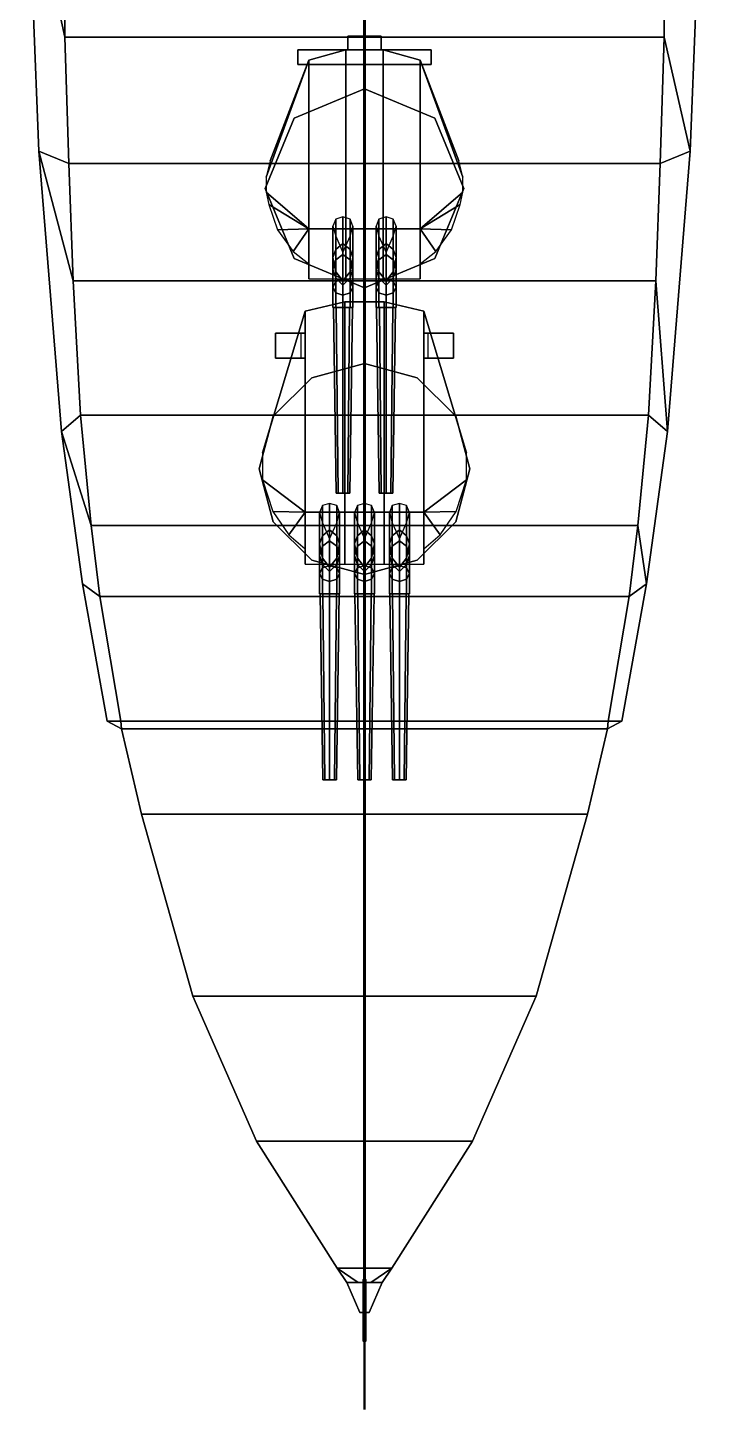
# Model space of a CAD drawing. Extents: x -13 to 13, y -77 to 74.
# Drawn here: x -13.4 to 13.4, y -76.8 to -21.8 of the extents above; entities that cross this region are included whole.
import ezdxf

# ---------------------------------------------------------------- set-up
doc = ezdxf.new("R2010")
doc.units = 0
doc.layers.get('0').update_dxf_attribs({"linetype": 'CONTINUOUS'})
for name, color, linetype in [('GUN', 1, 'CONTINUOUS'), ('SLEEVE', 5, 'CONTINUOUS'), ('SUPERSTRUCTURE', 3, 'CONTINUOUS'), ('TURRET', 2, 'CONTINUOUS')]:
    doc.layers.add(name, color=color, linetype=linetype)

msp = doc.modelspace()

# ---------------------------------------------------------------- linework, layer by layer
for points in [[(-13.42, -15.24, 1.33), (-13.42, -15.24, 1.33), (-11.94, -22.13, 1.33), (-12.02, -11.37, 1.33)], [(11.94, -22.13, 3.19), (12.02, -11.37, 3.1), (-12.02, -11.37, 3.1), (-11.94, -22.13, 3.19)], [(-12.02, -11.37, 3.1), (-12.02, -11.37, 1.33), (-11.94, -22.13, 1.33), (-11.94, -22.13, 3.19)], [(11.94, -22.13, 1.33), (12.02, -11.37, 1.33), (12.02, -11.37, 3.1), (11.94, -22.13, 3.19)], [(11.94, -22.13, 1.33), (12.97, -26.68, 1.33), (13.42, -15.24, 1.33), (12.02, -11.37, 1.33)], [(-13.42, -15.24), (-12.97, -26.68), (-12.97, -26.68, 1.33), (-13.42, -15.24, 1.33)], [(-13.42, -15.24, 1.33), (-12.97, -26.68, 1.33), (-11.78, -27.17, 1.33), (-11.94, -22.13, 1.33)], [(12.97, -26.68, 1.33), (12.97, -26.68), (13.42, -15.24), (13.42, -15.24, 1.33)], [(-0.02, -74.05, 8.98), (0, -74.05, 9), (0, -18.33, 28.43), (-0.02, -18.33, 28.41)], [(0, -74.05, 8.96), (-0.02, -74.05, 8.98), (-0.02, -18.33, 28.41), (0, -18.33, 28.39)], [(0, -74.05, 9), (0.02, -74.05, 8.98), (0.02, -18.33, 28.41), (0, -18.33, 28.43)], [(0.02, -74.05, 8.98), (0, -74.05, 8.96), (0, -18.33, 28.39), (0.02, -18.33, 28.41)], [(-11.94, -22.13, 3.19), (-11.78, -27.17, 3.28), (11.78, -27.17, 3.28), (11.94, -22.13, 3.19)], [(-11.94, -22.13, 1.33), (-11.78, -27.17, 1.33), (-11.78, -27.17, 3.28), (-11.94, -22.13, 3.19)], [(11.78, -27.17, 3.28), (11.78, -27.17, 1.33), (11.94, -22.13, 1.33), (11.94, -22.13, 3.19)], [(12.97, -26.68, 1.33), (12.97, -26.68, 1.33), (11.94, -22.13, 1.33), (11.78, -27.17, 1.33)], [(-12.97, -26.68, 1.33), (-12.97, -26.68), (-12.07, -37.85), (-12.07, -37.85, 1.33)], [(-11.6, -31.84, 1.33), (-12.97, -26.68, 1.33), (-12.07, -37.85, 1.33), (-11.32, -37.2, 1.33)], [(-12.97, -26.68, 1.33), (-12.97, -26.68, 1.33), (-11.6, -31.84, 1.33), (-11.78, -27.17, 1.33)], [(12.07, -37.85, 1.33), (12.97, -26.68, 1.33), (11.78, -27.17, 1.33), (11.6, -31.84, 1.33)], [(12.07, -37.85), (12.97, -26.68), (12.97, -26.68, 1.33), (12.07, -37.85, 1.33)], [(11.6, -31.84, 3.33), (11.78, -27.17, 3.28), (-11.78, -27.17, 3.28), (-11.6, -31.84, 3.33)], [(-11.78, -27.17, 3.28), (-11.78, -27.17, 1.33), (-11.6, -31.84, 1.33), (-11.6, -31.84, 3.33)], [(11.6, -31.84, 1.33), (11.78, -27.17, 1.33), (11.78, -27.17, 3.28), (11.6, -31.84, 3.33)], [(-11.6, -31.84, 3.33), (-11.32, -37.2, 3.38), (11.32, -37.2, 3.38), (11.6, -31.84, 3.33)], [(-11.6, -31.84, 1.33), (-11.32, -37.2, 1.33), (-11.32, -37.2, 3.38), (-11.6, -31.84, 3.33)], [(11.32, -37.2, 3.38), (11.32, -37.2, 1.33), (11.6, -31.84, 1.33), (11.6, -31.84, 3.33)], [(11.32, -37.2, 1.33), (12.07, -37.85, 1.33), (12.07, -37.85, 1.33), (11.6, -31.84, 1.33)], [(-11.32, -37.2, 1.33), (-12.07, -37.85, 1.33), (-12.07, -37.85, 1.33), (-10.89, -41.59, 1.33)], [(10.89, -41.59, 3.43), (11.32, -37.2, 3.38), (-11.32, -37.2, 3.38), (-10.89, -41.59, 3.43)], [(-11.32, -37.2, 3.38), (-11.32, -37.2, 1.33), (-10.89, -41.59, 1.33), (-10.89, -41.59, 3.43)], [(10.89, -41.59, 1.33), (11.32, -37.2, 1.33), (11.32, -37.2, 3.38), (10.89, -41.59, 3.43)], [(10.89, -41.59, 1.33), (11.23, -43.92, 1.33), (12.07, -37.85, 1.33), (11.32, -37.2, 1.33)], [(-12.07, -37.85, 1.33), (-11.23, -43.92, 1.33), (-10.54, -44.42, 1.33), (-10.89, -41.59, 1.33)], [(-12.07, -37.85), (-11.23, -43.92), (-11.23, -43.92, 1.33), (-12.07, -37.85, 1.33)], [(11.23, -43.92, 1.33), (11.23, -43.92), (12.07, -37.85), (12.07, -37.85, 1.33)], [(-10.89, -41.59, 3.43), (-10.54, -44.42, 3.42), (10.54, -44.42, 3.42), (10.89, -41.59, 3.43)], [(-10.89, -41.59, 1.33), (-10.54, -44.42, 1.33), (-10.54, -44.42, 3.42), (-10.89, -41.59, 3.43)], [(10.54, -44.42, 3.42), (10.54, -44.42, 1.33), (10.89, -41.59, 1.33), (10.89, -41.59, 3.43)], [(10.54, -44.42, 1.33), (11.23, -43.92, 1.33), (11.23, -43.92, 1.33), (10.89, -41.59, 1.33)], [(-9.71, -49.39, 1.33), (-10.54, -44.42, 1.33), (-11.23, -43.92, 1.33), (-10.25, -49.39, 1.33)], [(-11.23, -43.92, 1.33), (-11.23, -43.92), (-10.25, -49.39), (-10.25, -49.39, 1.33)], [(10.25, -49.39, 1.33), (11.23, -43.92, 1.33), (10.54, -44.42, 1.33), (9.71, -49.39, 1.33)], [(10.25, -49.39), (11.23, -43.92), (11.23, -43.92, 1.33), (10.25, -49.39, 1.33)], [(-10.54, -44.42, 3.42), (-10.54, -44.42, 1.33), (-9.71, -49.39, 1.33), (-9.71, -49.39, 3.48)], [(9.71, -49.39, 3.48), (10.54, -44.42, 3.42), (-10.54, -44.42, 3.42), (-9.71, -49.39, 3.48)], [(9.71, -49.39, 1.33), (10.54, -44.42, 1.33), (10.54, -44.42, 3.42), (9.71, -49.39, 3.48)], [(-10.25, -49.39, 1.33), (-9.68, -49.7, 1.33), (-9.68, -49.7, 1.33), (-9.71, -49.39, 1.33)], [(-10.25, -49.39), (-9.68, -49.7), (-9.68, -49.7, 1.33), (-10.25, -49.39, 1.33)], [(-9.71, -49.39, 1.33), (-9.68, -49.7, 1.33), (-9.68, -49.7, 3.48), (-9.71, -49.39, 3.48)], [(-9.71, -49.39, 3.48), (-9.68, -49.7, 3.48), (9.68, -49.7, 3.48), (9.71, -49.39, 3.48)], [(9.68, -49.7, 1.33), (9.68, -49.7), (10.25, -49.39), (10.25, -49.39, 1.33)], [(9.68, -49.7, 3.48), (9.68, -49.7, 1.33), (9.71, -49.39, 1.33), (9.71, -49.39, 3.48)], [(9.71, -49.39, 1.33), (9.68, -49.7, 1.33), (10.25, -49.39, 1.33)], [(8.89, -53.09, 3.51), (9.68, -49.7, 3.48), (-9.68, -49.7, 3.48), (-8.89, -53.09, 3.51)], [(-9.68, -49.7, 3.48), (-9.68, -49.7), (-8.89, -53.09), (-8.89, -53.09, 3.51)], [(8.89, -53.09), (9.68, -49.7), (9.68, -49.7, 3.48), (8.89, -53.09, 3.51)], [(-8.89, -53.09, 3.51), (-6.84, -60.35, 3.57), (6.84, -60.35, 3.57), (8.89, -53.09, 3.51)], [(-8.89, -53.09), (-6.84, -60.35), (-6.84, -60.35, 3.57), (-8.89, -53.09, 3.51)], [(6.84, -60.35, 3.57), (6.84, -60.35), (8.89, -53.09), (8.89, -53.09, 3.51)], [(4.3, -66.12, 3.62), (6.84, -60.35, 3.57), (-6.84, -60.35, 3.57), (-4.3, -66.12, 3.62)], [(-6.84, -60.35, 3.57), (-6.84, -60.35), (-4.3, -66.12), (-4.3, -66.12, 3.62)], [(4.3, -66.12), (6.84, -60.35), (6.84, -60.35, 3.57), (4.3, -66.12, 3.62)], [(-4.3, -66.12, 3.62), (-1.09, -71.19, 3.68), (1.09, -71.19, 3.68), (4.3, -66.12, 3.62)], [(-4.3, -66.12), (-1.09, -71.19), (-1.09, -71.19, 3.68), (-4.3, -66.12, 3.62)], [(1.09, -71.19, 3.68), (1.09, -71.19), (4.3, -66.12), (4.3, -66.12, 3.62)], [(-0.25, -71.76, 1.33), (-1.09, -71.19, 1.33), (-1.09, -71.19, 1.33), (-0.7, -71.76, 1.33)], [(-1.09, -71.19, 1.33), (-1.09, -71.19), (-0.7, -71.76), (-0.7, -71.76, 1.33)], [(-1.09, -71.19, 3.68), (-1.09, -71.19, 1.33), (-0.25, -71.76, 1.33), (-0.25, -71.76, 3.68)], [(0.25, -71.76, 3.68), (1.09, -71.19, 3.68), (-1.09, -71.19, 3.68), (-0.25, -71.76, 3.68)], [(0.25, -71.76, 1.33), (1.09, -71.19, 1.33), (1.09, -71.19, 3.68), (0.25, -71.76, 3.68)], [(1.09, -71.19, 1.33), (0.25, -71.76, 1.33), (0.25, -71.76, 1.33), (0.7, -71.76, 1.33)], [(0.7, -71.76), (1.09, -71.19), (1.09, -71.19, 1.33), (0.7, -71.76, 1.33)], [(-0.7, -71.76), (-0.18, -72.95), (-0.18, -72.95, 1.33), (-0.7, -71.76, 1.33)], [(-0.7, -71.76, 1.33), (-0.18, -72.95, 1.33), (0.18, -72.95, 1.33), (0.7, -71.76, 1.33)], [(-0.25, -71.76, 3.68), (-0.25, -71.76, 1.33), (0.25, -71.76, 1.33), (0.25, -71.76, 3.68)], [(0, -71.58, 3.68), (-0.05, -71.63, 3.68), (-0.05, -74.09, 9.01), (0, -74.04, 9.01)], [(-0.05, -71.63, 3.68), (0, -71.68, 3.68), (0, -74.14, 9.01), (-0.05, -74.09, 9.01)], [(0.05, -71.63, 3.68), (0, -71.58, 3.68), (0, -74.04, 9.01), (0.05, -74.09, 9.01)], [(0, -71.68, 3.68), (0.05, -71.63, 3.68), (0.05, -74.09, 9.01), (0, -74.14, 9.01)], [(0.18, -72.95, 1.33), (0.18, -72.95), (0.7, -71.76), (0.7, -71.76, 1.33)], [(-0.18, -72.95, 1.33), (-0.18, -72.95), (0.18, -72.95), (0.18, -72.95, 1.33)], [(0, -74.04, 9.01), (-0.05, -74.09, 9.01), (0, -74.14, 9.01), (0.05, -74.09, 9.01)]]:
    msp.add_3dface(points)
at = {"layer": 'GUN'}
for points in [[(-1.129, -32.91, 8.169), (-1.24, -32.91, 7.9), (-1.13, -40.31, 7.9), (-1.051, -40.31, 8.091)], [(-1.24, -32.91, 7.9), (-1.129, -32.91, 7.631), (-1.051, -40.31, 7.709), (-1.13, -40.31, 7.9)], [(-0.86, -32.91, 8.28), (-1.129, -32.91, 8.169), (-1.051, -40.31, 8.091), (-0.86, -40.31, 8.17)], [(-1.129, -32.91, 7.631), (-0.86, -32.91, 7.52), (-0.86, -40.31, 7.63), (-1.051, -40.31, 7.709)], [(-0.591, -32.91, 8.169), (-0.86, -32.91, 8.28), (-0.86, -40.31, 8.17), (-0.669, -40.31, 8.091)], [(-0.86, -32.91, 7.52), (-0.591, -32.91, 7.631), (-0.669, -40.31, 7.709), (-0.86, -40.31, 7.63)], [(-0.48, -32.91, 7.9), (-0.591, -32.91, 8.169), (-0.669, -40.31, 8.091), (-0.59, -40.31, 7.9)], [(-0.591, -32.91, 7.631), (-0.48, -32.91, 7.9), (-0.59, -40.31, 7.9), (-0.669, -40.31, 7.709)], [(0.48, -32.91, 7.9), (0.591, -32.91, 7.631), (0.669, -40.31, 7.709), (0.59, -40.31, 7.9)], [(0.591, -32.91, 8.169), (0.48, -32.91, 7.9), (0.59, -40.31, 7.9), (0.669, -40.31, 8.091)], [(0.591, -32.91, 7.631), (0.86, -32.91, 7.52), (0.86, -40.31, 7.63), (0.669, -40.31, 7.709)], [(0.86, -32.91, 8.28), (0.591, -32.91, 8.169), (0.669, -40.31, 8.091), (0.86, -40.31, 8.17)], [(0.86, -32.91, 7.52), (1.129, -32.91, 7.631), (1.051, -40.31, 7.709), (0.86, -40.31, 7.63)], [(1.129, -32.91, 8.169), (0.86, -32.91, 8.28), (0.86, -40.31, 8.17), (1.051, -40.31, 8.091)], [(1.129, -32.91, 7.631), (1.24, -32.91, 7.9), (1.13, -40.31, 7.9), (1.051, -40.31, 7.709)], [(1.24, -32.91, 7.9), (1.129, -32.91, 8.169), (1.051, -40.31, 8.091), (1.13, -40.31, 7.9)], [(-0.669, -40.31, 7.709), (-1.13, -40.31, 7.9), (-1.051, -40.31, 7.709), (-0.86, -40.31, 7.63)], [(-0.59, -40.31, 7.9), (-1.051, -40.31, 8.091), (-1.13, -40.31, 7.9), (-0.669, -40.31, 7.709)], [(-0.669, -40.31, 8.091), (-0.86, -40.31, 8.17), (-1.051, -40.31, 8.091), (-0.59, -40.31, 7.9)], [(1.13, -40.31, 7.9), (0.669, -40.31, 8.091), (0.59, -40.31, 7.9), (1.051, -40.31, 7.709)], [(1.051, -40.31, 7.709), (0.59, -40.31, 7.9), (0.669, -40.31, 7.709), (0.86, -40.31, 7.63)], [(1.051, -40.31, 8.091), (0.86, -40.31, 8.17), (0.669, -40.31, 8.091), (1.13, -40.31, 7.9)], [(-1.659, -44.32, 5.459), (-1.77, -44.32, 5.19), (-1.66, -51.72, 5.19), (-1.581, -51.72, 5.381)], [(-1.77, -44.32, 5.19), (-1.659, -44.32, 4.921), (-1.581, -51.72, 4.999), (-1.66, -51.72, 5.19)], [(-1.39, -44.32, 5.57), (-1.659, -44.32, 5.459), (-1.581, -51.72, 5.381), (-1.39, -51.72, 5.46)], [(-1.659, -44.32, 4.921), (-1.39, -44.32, 4.81), (-1.39, -51.72, 4.92), (-1.581, -51.72, 4.999)], [(-1.121, -44.32, 5.459), (-1.39, -44.32, 5.57), (-1.39, -51.72, 5.46), (-1.199, -51.72, 5.381)], [(-1.39, -44.32, 4.81), (-1.121, -44.32, 4.921), (-1.199, -51.72, 4.999), (-1.39, -51.72, 4.92)], [(-1.01, -44.32, 5.19), (-1.121, -44.32, 5.459), (-1.199, -51.72, 5.381), (-1.12, -51.72, 5.19)], [(-1.121, -44.32, 4.921), (-1.01, -44.32, 5.19), (-1.12, -51.72, 5.19), (-1.199, -51.72, 4.999)], [(-0.269, -44.32, 5.459), (-0.38, -44.32, 5.19), (-0.27, -51.72, 5.19), (-0.191, -51.72, 5.381)], [(-0.38, -44.32, 5.19), (-0.269, -44.32, 4.921), (-0.191, -51.72, 4.999), (-0.27, -51.72, 5.19)], [(0, -44.32, 5.57), (-0.269, -44.32, 5.459), (-0.191, -51.72, 5.381), (0, -51.72, 5.46)], [(-0.269, -44.32, 4.921), (0, -44.32, 4.81), (0, -51.72, 4.92), (-0.191, -51.72, 4.999)], [(0.269, -44.32, 5.459), (0, -44.32, 5.57), (0, -51.72, 5.46), (0.191, -51.72, 5.381)], [(0, -44.32, 4.81), (0.269, -44.32, 4.921), (0.191, -51.72, 4.999), (0, -51.72, 4.92)], [(0.38, -44.32, 5.19), (0.269, -44.32, 5.459), (0.191, -51.72, 5.381), (0.27, -51.72, 5.19)], [(0.269, -44.32, 4.921), (0.38, -44.32, 5.19), (0.27, -51.72, 5.19), (0.191, -51.72, 4.999)], [(1.01, -44.32, 5.19), (1.121, -44.32, 4.921), (1.199, -51.72, 4.999), (1.12, -51.72, 5.19)], [(1.121, -44.32, 5.459), (1.01, -44.32, 5.19), (1.12, -51.72, 5.19), (1.199, -51.72, 5.381)], [(1.121, -44.32, 4.921), (1.39, -44.32, 4.81), (1.39, -51.72, 4.92), (1.199, -51.72, 4.999)], [(1.39, -44.32, 5.57), (1.121, -44.32, 5.459), (1.199, -51.72, 5.381), (1.39, -51.72, 5.46)], [(1.39, -44.32, 4.81), (1.659, -44.32, 4.921), (1.581, -51.72, 4.999), (1.39, -51.72, 4.92)], [(1.659, -44.32, 5.459), (1.39, -44.32, 5.57), (1.39, -51.72, 5.46), (1.581, -51.72, 5.381)], [(1.659, -44.32, 4.921), (1.77, -44.32, 5.19), (1.66, -51.72, 5.19), (1.581, -51.72, 4.999)], [(1.77, -44.32, 5.19), (1.659, -44.32, 5.459), (1.581, -51.72, 5.381), (1.66, -51.72, 5.19)], [(-1.199, -51.72, 4.999), (-1.66, -51.72, 5.19), (-1.581, -51.72, 4.999), (-1.39, -51.72, 4.92)], [(-1.12, -51.72, 5.19), (-1.581, -51.72, 5.381), (-1.66, -51.72, 5.19), (-1.199, -51.72, 4.999)], [(-1.199, -51.72, 5.381), (-1.39, -51.72, 5.46), (-1.581, -51.72, 5.381), (-1.12, -51.72, 5.19)], [(0.191, -51.72, 4.999), (-0.27, -51.72, 5.19), (-0.191, -51.72, 4.999), (0, -51.72, 4.92)], [(0.27, -51.72, 5.19), (-0.191, -51.72, 5.381), (-0.27, -51.72, 5.19), (0.191, -51.72, 4.999)], [(0.191, -51.72, 5.381), (0, -51.72, 5.46), (-0.191, -51.72, 5.381), (0.27, -51.72, 5.19)], [(1.66, -51.72, 5.19), (1.199, -51.72, 5.381), (1.12, -51.72, 5.19), (1.581, -51.72, 4.999)], [(1.581, -51.72, 4.999), (1.12, -51.72, 5.19), (1.199, -51.72, 4.999), (1.39, -51.72, 4.92)], [(1.581, -51.72, 5.381), (1.39, -51.72, 5.46), (1.199, -51.72, 5.381), (1.66, -51.72, 5.19)]]:
    msp.add_3dface(points, dxfattribs=at)
at = {"layer": 'SLEEVE'}
for points in [[(-1.26, -30.91, 7.9), (-1.143, -30.6, 8.42), (-1.143, -29.39, 7.91), (-1.26, -29.67, 7.53)], [(-1.143, -31.49, 7.36), (-1.26, -30.91, 7.9), (-1.26, -29.67, 7.53), (-1.143, -30.07, 7.16)], [(-1.143, -30.6, 8.42), (-0.86, -30.35, 8.85), (-0.86, -29.3, 8.33), (-1.143, -29.39, 7.91)], [(-0.86, -30.35, 8.85), (-0.577, -30.6, 8.42), (-0.577, -29.39, 7.91), (-0.86, -29.3, 8.33)], [(-0.577, -30.6, 8.42), (-0.46, -30.91, 7.9), (-0.46, -29.67, 7.53), (-0.577, -29.39, 7.91)], [(-0.46, -30.91, 7.9), (-0.577, -31.49, 7.36), (-0.577, -30.07, 7.16), (-0.46, -29.67, 7.53)], [(0.46, -30.91, 7.9), (0.577, -30.6, 8.42), (0.577, -29.39, 7.91), (0.46, -29.67, 7.53)], [(0.577, -31.49, 7.36), (0.46, -30.91, 7.9), (0.46, -29.67, 7.53), (0.577, -30.07, 7.16)], [(0.577, -30.6, 8.42), (0.86, -30.35, 8.85), (0.86, -29.3, 8.33), (0.577, -29.39, 7.91)], [(0.86, -30.35, 8.85), (1.143, -30.6, 8.42), (1.143, -29.39, 7.91), (0.86, -29.3, 8.33)], [(1.143, -30.6, 8.42), (1.26, -30.91, 7.9), (1.26, -29.67, 7.53), (1.143, -29.39, 7.91)], [(1.26, -30.91, 7.9), (1.143, -31.49, 7.36), (1.143, -30.07, 7.16), (1.26, -29.67, 7.53)], [(-0.86, -31.84, 6.97), (-1.143, -31.49, 7.36), (-1.143, -30.07, 7.16), (-0.86, -30.72, 6.97)], [(-0.577, -31.49, 7.36), (-0.86, -31.84, 6.97), (-0.86, -30.72, 6.97), (-0.577, -30.07, 7.16)], [(0.86, -31.84, 6.97), (0.577, -31.49, 7.36), (0.577, -30.07, 7.16), (0.86, -30.72, 6.97)], [(1.143, -31.49, 7.36), (0.86, -31.84, 6.97), (0.86, -30.72, 6.97), (1.143, -30.07, 7.16)], [(-1.26, -31.38, 7.9), (-1.143, -31.01, 8.42), (-1.143, -30.6, 8.42), (-1.26, -30.91, 7.9)], [(-1.143, -31.01, 8.42), (-0.86, -30.79, 8.85), (-0.86, -30.35, 8.85), (-1.143, -30.6, 8.42)], [(-1.143, -31.87, 8.183), (-0.86, -31.77, 8.3), (-0.86, -30.79, 8.85), (-1.143, -31.01, 8.42)], [(-0.86, -30.79, 8.85), (-0.577, -31.01, 8.42), (-0.577, -30.6, 8.42), (-0.86, -30.35, 8.85)], [(-0.86, -31.77, 8.3), (-0.577, -31.87, 8.183), (-0.577, -31.01, 8.42), (-0.86, -30.79, 8.85)], [(-0.577, -31.01, 8.42), (-0.46, -31.38, 7.9), (-0.46, -30.91, 7.9), (-0.577, -30.6, 8.42)], [(0.46, -31.38, 7.9), (0.577, -31.01, 8.42), (0.577, -30.6, 8.42), (0.46, -30.91, 7.9)], [(0.577, -31.01, 8.42), (0.86, -30.79, 8.85), (0.86, -30.35, 8.85), (0.577, -30.6, 8.42)], [(0.577, -31.87, 8.183), (0.86, -31.77, 8.3), (0.86, -30.79, 8.85), (0.577, -31.01, 8.42)], [(0.86, -30.79, 8.85), (1.143, -31.01, 8.42), (1.143, -30.6, 8.42), (0.86, -30.35, 8.85)], [(0.86, -31.77, 8.3), (1.143, -31.87, 8.183), (1.143, -31.01, 8.42), (0.86, -30.79, 8.85)], [(1.143, -31.01, 8.42), (1.26, -31.38, 7.9), (1.26, -30.91, 7.9), (1.143, -30.6, 8.42)], [(-1.143, -31.73, 7.51), (-1.26, -31.38, 7.9), (-1.26, -30.91, 7.9), (-1.143, -31.49, 7.36)], [(-1.26, -32.09, 7.9), (-1.143, -31.87, 8.183), (-1.143, -31.01, 8.42), (-1.26, -31.38, 7.9)], [(-1.143, -32.32, 7.617), (-1.26, -32.09, 7.9), (-1.26, -31.38, 7.9), (-1.143, -31.73, 7.51)], [(-0.46, -31.38, 7.9), (-0.577, -31.73, 7.51), (-0.577, -31.49, 7.36), (-0.46, -30.91, 7.9)], [(-0.577, -31.87, 8.183), (-0.46, -32.09, 7.9), (-0.46, -31.38, 7.9), (-0.577, -31.01, 8.42)], [(-0.46, -32.09, 7.9), (-0.577, -32.32, 7.617), (-0.577, -31.73, 7.51), (-0.46, -31.38, 7.9)], [(0.577, -31.73, 7.51), (0.46, -31.38, 7.9), (0.46, -30.91, 7.9), (0.577, -31.49, 7.36)], [(0.46, -32.09, 7.9), (0.577, -31.87, 8.183), (0.577, -31.01, 8.42), (0.46, -31.38, 7.9)], [(0.577, -32.32, 7.617), (0.46, -32.09, 7.9), (0.46, -31.38, 7.9), (0.577, -31.73, 7.51)], [(1.26, -31.38, 7.9), (1.143, -31.73, 7.51), (1.143, -31.49, 7.36), (1.26, -30.91, 7.9)], [(1.143, -31.87, 8.183), (1.26, -32.09, 7.9), (1.26, -31.38, 7.9), (1.143, -31.01, 8.42)], [(1.26, -32.09, 7.9), (1.143, -32.32, 7.617), (1.143, -31.73, 7.51), (1.26, -31.38, 7.9)], [(-1.26, -32.91, 7.9), (-1.143, -32.91, 8.183), (-1.143, -31.87, 8.183), (-1.26, -32.09, 7.9)], [(-0.86, -32.01, 7.23), (-1.143, -31.73, 7.51), (-1.143, -31.49, 7.36), (-0.86, -31.84, 6.97)], [(-0.86, -32.41, 7.5), (-1.143, -32.32, 7.617), (-1.143, -31.73, 7.51), (-0.86, -32.01, 7.23)], [(-1.143, -32.91, 8.183), (-0.86, -32.91, 8.3), (-0.86, -31.77, 8.3), (-1.143, -31.87, 8.183)], [(-0.577, -31.73, 7.51), (-0.86, -32.01, 7.23), (-0.86, -31.84, 6.97), (-0.577, -31.49, 7.36)], [(-0.577, -32.32, 7.617), (-0.86, -32.41, 7.5), (-0.86, -32.01, 7.23), (-0.577, -31.73, 7.51)], [(-0.86, -32.91, 8.3), (-0.577, -32.91, 8.183), (-0.577, -31.87, 8.183), (-0.86, -31.77, 8.3)], [(-0.577, -32.91, 8.183), (-0.46, -32.91, 7.9), (-0.46, -32.09, 7.9), (-0.577, -31.87, 8.183)], [(0.46, -32.91, 7.9), (0.577, -32.91, 8.183), (0.577, -31.87, 8.183), (0.46, -32.09, 7.9)], [(0.86, -32.01, 7.23), (0.577, -31.73, 7.51), (0.577, -31.49, 7.36), (0.86, -31.84, 6.97)], [(0.86, -32.41, 7.5), (0.577, -32.32, 7.617), (0.577, -31.73, 7.51), (0.86, -32.01, 7.23)], [(0.577, -32.91, 8.183), (0.86, -32.91, 8.3), (0.86, -31.77, 8.3), (0.577, -31.87, 8.183)], [(1.143, -31.73, 7.51), (0.86, -32.01, 7.23), (0.86, -31.84, 6.97), (1.143, -31.49, 7.36)], [(1.143, -32.32, 7.617), (0.86, -32.41, 7.5), (0.86, -32.01, 7.23), (1.143, -31.73, 7.51)], [(0.86, -32.91, 8.3), (1.143, -32.91, 8.183), (1.143, -31.87, 8.183), (0.86, -31.77, 8.3)], [(1.143, -32.91, 8.183), (1.26, -32.91, 7.9), (1.26, -32.09, 7.9), (1.143, -31.87, 8.183)], [(-1.143, -32.91, 7.617), (-1.26, -32.91, 7.9), (-1.26, -32.09, 7.9), (-1.143, -32.32, 7.617)], [(-0.86, -32.91, 7.5), (-1.143, -32.91, 7.617), (-1.143, -32.32, 7.617), (-0.86, -32.41, 7.5)], [(-0.577, -32.91, 7.617), (-0.86, -32.91, 7.5), (-0.86, -32.41, 7.5), (-0.577, -32.32, 7.617)], [(-0.46, -32.91, 7.9), (-0.577, -32.91, 7.617), (-0.577, -32.32, 7.617), (-0.46, -32.09, 7.9)], [(0.577, -32.91, 7.617), (0.46, -32.91, 7.9), (0.46, -32.09, 7.9), (0.577, -32.32, 7.617)], [(0.86, -32.91, 7.5), (0.577, -32.91, 7.617), (0.577, -32.32, 7.617), (0.86, -32.41, 7.5)], [(1.143, -32.91, 7.617), (0.86, -32.91, 7.5), (0.86, -32.41, 7.5), (1.143, -32.32, 7.617)], [(1.26, -32.91, 7.9), (1.143, -32.91, 7.617), (1.143, -32.32, 7.617), (1.26, -32.09, 7.9)], [(-1.673, -42.01, 5.71), (-1.39, -41.76, 6.14), (-1.39, -40.71, 5.62), (-1.673, -40.8, 5.2)], [(-1.39, -41.76, 6.14), (-1.107, -42.01, 5.71), (-1.107, -40.8, 5.2), (-1.39, -40.71, 5.62)], [(-0.283, -42.01, 5.71), (0, -41.76, 6.14), (0, -40.71, 5.62), (-0.283, -40.8, 5.2)], [(0, -41.76, 6.14), (0.283, -42.01, 5.71), (0.283, -40.8, 5.2), (0, -40.71, 5.62)], [(1.107, -42.01, 5.71), (1.39, -41.76, 6.14), (1.39, -40.71, 5.62), (1.107, -40.8, 5.2)], [(1.39, -41.76, 6.14), (1.673, -42.01, 5.71), (1.673, -40.8, 5.2), (1.39, -40.71, 5.62)], [(-1.79, -42.32, 5.19), (-1.673, -42.01, 5.71), (-1.673, -40.8, 5.2), (-1.79, -41.08, 4.82)], [(-1.673, -42.9, 4.65), (-1.79, -42.32, 5.19), (-1.79, -41.08, 4.82), (-1.673, -41.48, 4.45)], [(-1.107, -42.01, 5.71), (-0.99, -42.32, 5.19), (-0.99, -41.08, 4.82), (-1.107, -40.8, 5.2)], [(-0.99, -42.32, 5.19), (-1.107, -42.9, 4.65), (-1.107, -41.48, 4.45), (-0.99, -41.08, 4.82)], [(-0.4, -42.32, 5.19), (-0.283, -42.01, 5.71), (-0.283, -40.8, 5.2), (-0.4, -41.08, 4.82)], [(-0.283, -42.9, 4.65), (-0.4, -42.32, 5.19), (-0.4, -41.08, 4.82), (-0.283, -41.48, 4.45)], [(0.283, -42.01, 5.71), (0.4, -42.32, 5.19), (0.4, -41.08, 4.82), (0.283, -40.8, 5.2)], [(0.4, -42.32, 5.19), (0.283, -42.9, 4.65), (0.283, -41.48, 4.45), (0.4, -41.08, 4.82)], [(0.99, -42.32, 5.19), (1.107, -42.01, 5.71), (1.107, -40.8, 5.2), (0.99, -41.08, 4.82)], [(1.107, -42.9, 4.65), (0.99, -42.32, 5.19), (0.99, -41.08, 4.82), (1.107, -41.48, 4.45)], [(1.673, -42.01, 5.71), (1.79, -42.32, 5.19), (1.79, -41.08, 4.82), (1.673, -40.8, 5.2)], [(1.79, -42.32, 5.19), (1.673, -42.9, 4.65), (1.673, -41.48, 4.45), (1.79, -41.08, 4.82)], [(-1.39, -43.25, 4.26), (-1.673, -42.9, 4.65), (-1.673, -41.48, 4.45), (-1.39, -42.13, 4.26)], [(-1.673, -42.42, 5.71), (-1.39, -42.2, 6.14), (-1.39, -41.76, 6.14), (-1.673, -42.01, 5.71)], [(-1.107, -42.9, 4.65), (-1.39, -43.25, 4.26), (-1.39, -42.13, 4.26), (-1.107, -41.48, 4.45)], [(-1.39, -42.2, 6.14), (-1.107, -42.42, 5.71), (-1.107, -42.01, 5.71), (-1.39, -41.76, 6.14)], [(0, -43.25, 4.26), (-0.283, -42.9, 4.65), (-0.283, -41.48, 4.45), (0, -42.13, 4.26)], [(-0.283, -42.42, 5.71), (0, -42.2, 6.14), (0, -41.76, 6.14), (-0.283, -42.01, 5.71)], [(0.283, -42.9, 4.65), (0, -43.25, 4.26), (0, -42.13, 4.26), (0.283, -41.48, 4.45)], [(0, -42.2, 6.14), (0.283, -42.42, 5.71), (0.283, -42.01, 5.71), (0, -41.76, 6.14)], [(1.39, -43.25, 4.26), (1.107, -42.9, 4.65), (1.107, -41.48, 4.45), (1.39, -42.13, 4.26)], [(1.107, -42.42, 5.71), (1.39, -42.2, 6.14), (1.39, -41.76, 6.14), (1.107, -42.01, 5.71)], [(1.673, -42.9, 4.65), (1.39, -43.25, 4.26), (1.39, -42.13, 4.26), (1.673, -41.48, 4.45)], [(1.39, -42.2, 6.14), (1.673, -42.42, 5.71), (1.673, -42.01, 5.71), (1.39, -41.76, 6.14)], [(-1.79, -42.79, 5.19), (-1.673, -42.42, 5.71), (-1.673, -42.01, 5.71), (-1.79, -42.32, 5.19)], [(-1.673, -43.14, 4.8), (-1.79, -42.79, 5.19), (-1.79, -42.32, 5.19), (-1.673, -42.9, 4.65)], [(-1.673, -43.28, 5.473), (-1.39, -43.18, 5.59), (-1.39, -42.2, 6.14), (-1.673, -42.42, 5.71)], [(-1.39, -43.18, 5.59), (-1.107, -43.28, 5.473), (-1.107, -42.42, 5.71), (-1.39, -42.2, 6.14)], [(-1.107, -42.42, 5.71), (-0.99, -42.79, 5.19), (-0.99, -42.32, 5.19), (-1.107, -42.01, 5.71)], [(-0.99, -42.79, 5.19), (-1.107, -43.14, 4.8), (-1.107, -42.9, 4.65), (-0.99, -42.32, 5.19)], [(-0.4, -42.79, 5.19), (-0.283, -42.42, 5.71), (-0.283, -42.01, 5.71), (-0.4, -42.32, 5.19)], [(-0.283, -43.14, 4.8), (-0.4, -42.79, 5.19), (-0.4, -42.32, 5.19), (-0.283, -42.9, 4.65)], [(-0.283, -43.28, 5.473), (0, -43.18, 5.59), (0, -42.2, 6.14), (-0.283, -42.42, 5.71)], [(0, -43.18, 5.59), (0.283, -43.28, 5.473), (0.283, -42.42, 5.71), (0, -42.2, 6.14)], [(0.283, -42.42, 5.71), (0.4, -42.79, 5.19), (0.4, -42.32, 5.19), (0.283, -42.01, 5.71)], [(0.4, -42.79, 5.19), (0.283, -43.14, 4.8), (0.283, -42.9, 4.65), (0.4, -42.32, 5.19)], [(0.99, -42.79, 5.19), (1.107, -42.42, 5.71), (1.107, -42.01, 5.71), (0.99, -42.32, 5.19)], [(1.107, -43.14, 4.8), (0.99, -42.79, 5.19), (0.99, -42.32, 5.19), (1.107, -42.9, 4.65)], [(1.107, -43.28, 5.473), (1.39, -43.18, 5.59), (1.39, -42.2, 6.14), (1.107, -42.42, 5.71)], [(1.39, -43.18, 5.59), (1.673, -43.28, 5.473), (1.673, -42.42, 5.71), (1.39, -42.2, 6.14)], [(1.673, -42.42, 5.71), (1.79, -42.79, 5.19), (1.79, -42.32, 5.19), (1.673, -42.01, 5.71)], [(1.79, -42.79, 5.19), (1.673, -43.14, 4.8), (1.673, -42.9, 4.65), (1.79, -42.32, 5.19)], [(-1.79, -43.5, 5.19), (-1.673, -43.28, 5.473), (-1.673, -42.42, 5.71), (-1.79, -42.79, 5.19)], [(-1.673, -43.73, 4.907), (-1.79, -43.5, 5.19), (-1.79, -42.79, 5.19), (-1.673, -43.14, 4.8)], [(-1.39, -43.42, 4.52), (-1.673, -43.14, 4.8), (-1.673, -42.9, 4.65), (-1.39, -43.25, 4.26)], [(-1.107, -43.14, 4.8), (-1.39, -43.42, 4.52), (-1.39, -43.25, 4.26), (-1.107, -42.9, 4.65)], [(-1.107, -43.28, 5.473), (-0.99, -43.5, 5.19), (-0.99, -42.79, 5.19), (-1.107, -42.42, 5.71)], [(-0.99, -43.5, 5.19), (-1.107, -43.73, 4.907), (-1.107, -43.14, 4.8), (-0.99, -42.79, 5.19)], [(-0.4, -43.5, 5.19), (-0.283, -43.28, 5.473), (-0.283, -42.42, 5.71), (-0.4, -42.79, 5.19)], [(-0.283, -43.73, 4.907), (-0.4, -43.5, 5.19), (-0.4, -42.79, 5.19), (-0.283, -43.14, 4.8)], [(0, -43.42, 4.52), (-0.283, -43.14, 4.8), (-0.283, -42.9, 4.65), (0, -43.25, 4.26)], [(0.283, -43.14, 4.8), (0, -43.42, 4.52), (0, -43.25, 4.26), (0.283, -42.9, 4.65)], [(0.283, -43.28, 5.473), (0.4, -43.5, 5.19), (0.4, -42.79, 5.19), (0.283, -42.42, 5.71)], [(0.4, -43.5, 5.19), (0.283, -43.73, 4.907), (0.283, -43.14, 4.8), (0.4, -42.79, 5.19)], [(0.99, -43.5, 5.19), (1.107, -43.28, 5.473), (1.107, -42.42, 5.71), (0.99, -42.79, 5.19)], [(1.107, -43.73, 4.907), (0.99, -43.5, 5.19), (0.99, -42.79, 5.19), (1.107, -43.14, 4.8)], [(1.39, -43.42, 4.52), (1.107, -43.14, 4.8), (1.107, -42.9, 4.65), (1.39, -43.25, 4.26)], [(1.673, -43.14, 4.8), (1.39, -43.42, 4.52), (1.39, -43.25, 4.26), (1.673, -42.9, 4.65)], [(1.673, -43.28, 5.473), (1.79, -43.5, 5.19), (1.79, -42.79, 5.19), (1.673, -42.42, 5.71)], [(1.79, -43.5, 5.19), (1.673, -43.73, 4.907), (1.673, -43.14, 4.8), (1.79, -42.79, 5.19)], [(-1.79, -44.32, 5.19), (-1.673, -44.32, 5.473), (-1.673, -43.28, 5.473), (-1.79, -43.5, 5.19)], [(-1.39, -43.82, 4.79), (-1.673, -43.73, 4.907), (-1.673, -43.14, 4.8), (-1.39, -43.42, 4.52)], [(-1.673, -44.32, 5.473), (-1.39, -44.32, 5.59), (-1.39, -43.18, 5.59), (-1.673, -43.28, 5.473)], [(-1.107, -43.73, 4.907), (-1.39, -43.82, 4.79), (-1.39, -43.42, 4.52), (-1.107, -43.14, 4.8)], [(-1.39, -44.32, 5.59), (-1.107, -44.32, 5.473), (-1.107, -43.28, 5.473), (-1.39, -43.18, 5.59)], [(-1.107, -44.32, 5.473), (-0.99, -44.32, 5.19), (-0.99, -43.5, 5.19), (-1.107, -43.28, 5.473)], [(-0.4, -44.32, 5.19), (-0.283, -44.32, 5.473), (-0.283, -43.28, 5.473), (-0.4, -43.5, 5.19)], [(0, -43.82, 4.79), (-0.283, -43.73, 4.907), (-0.283, -43.14, 4.8), (0, -43.42, 4.52)], [(-0.283, -44.32, 5.473), (0, -44.32, 5.59), (0, -43.18, 5.59), (-0.283, -43.28, 5.473)], [(0.283, -43.73, 4.907), (0, -43.82, 4.79), (0, -43.42, 4.52), (0.283, -43.14, 4.8)], [(0, -44.32, 5.59), (0.283, -44.32, 5.473), (0.283, -43.28, 5.473), (0, -43.18, 5.59)], [(0.283, -44.32, 5.473), (0.4, -44.32, 5.19), (0.4, -43.5, 5.19), (0.283, -43.28, 5.473)], [(0.99, -44.32, 5.19), (1.107, -44.32, 5.473), (1.107, -43.28, 5.473), (0.99, -43.5, 5.19)], [(1.39, -43.82, 4.79), (1.107, -43.73, 4.907), (1.107, -43.14, 4.8), (1.39, -43.42, 4.52)], [(1.107, -44.32, 5.473), (1.39, -44.32, 5.59), (1.39, -43.18, 5.59), (1.107, -43.28, 5.473)], [(1.673, -43.73, 4.907), (1.39, -43.82, 4.79), (1.39, -43.42, 4.52), (1.673, -43.14, 4.8)], [(1.39, -44.32, 5.59), (1.673, -44.32, 5.473), (1.673, -43.28, 5.473), (1.39, -43.18, 5.59)], [(1.673, -44.32, 5.473), (1.79, -44.32, 5.19), (1.79, -43.5, 5.19), (1.673, -43.28, 5.473)], [(-1.673, -44.32, 4.907), (-1.79, -44.32, 5.19), (-1.79, -43.5, 5.19), (-1.673, -43.73, 4.907)], [(-1.39, -44.32, 4.79), (-1.673, -44.32, 4.907), (-1.673, -43.73, 4.907), (-1.39, -43.82, 4.79)], [(-1.107, -44.32, 4.907), (-1.39, -44.32, 4.79), (-1.39, -43.82, 4.79), (-1.107, -43.73, 4.907)], [(-0.99, -44.32, 5.19), (-1.107, -44.32, 4.907), (-1.107, -43.73, 4.907), (-0.99, -43.5, 5.19)], [(-0.283, -44.32, 4.907), (-0.4, -44.32, 5.19), (-0.4, -43.5, 5.19), (-0.283, -43.73, 4.907)], [(0, -44.32, 4.79), (-0.283, -44.32, 4.907), (-0.283, -43.73, 4.907), (0, -43.82, 4.79)], [(0.283, -44.32, 4.907), (0, -44.32, 4.79), (0, -43.82, 4.79), (0.283, -43.73, 4.907)], [(0.4, -44.32, 5.19), (0.283, -44.32, 4.907), (0.283, -43.73, 4.907), (0.4, -43.5, 5.19)], [(1.107, -44.32, 4.907), (0.99, -44.32, 5.19), (0.99, -43.5, 5.19), (1.107, -43.73, 4.907)], [(1.39, -44.32, 4.79), (1.107, -44.32, 4.907), (1.107, -43.73, 4.907), (1.39, -43.82, 4.79)], [(1.673, -44.32, 4.907), (1.39, -44.32, 4.79), (1.39, -43.82, 4.79), (1.673, -43.73, 4.907)], [(1.79, -44.32, 5.19), (1.673, -44.32, 4.907), (1.673, -43.73, 4.907), (1.79, -43.5, 5.19)]]:
    msp.add_3dface(points, dxfattribs=at)
at = {"layer": 'SUPERSTRUCTURE'}
for points in [[(-0.01, -20.99, 20.71), (-0.01, -23.68, 20.71), (-0.01, -23.68, 22.58), (-0.01, -20.99, 22.58)], [(0.01, -23.68, 22.58), (0.01, -23.68, 20.71), (0.01, -20.99, 20.71), (0.01, -20.99, 22.58)], [(0, -24.2, 3.22), (-2.8, -25.36, 3.24), (-2.8, -25.36, 6.73), (0, -24.2, 6.73)], [(2.8, -25.36, 3.24), (0, -24.2, 3.22), (0, -24.2, 6.73), (2.8, -25.36, 6.73)], [(-2.8, -25.36, 3.24), (-3.96, -28.16, 3.29), (-3.96, -28.16, 6.73), (-2.8, -25.36, 6.73)], [(3.96, -28.16, 3.29), (2.8, -25.36, 3.24), (2.8, -25.36, 6.73), (3.96, -28.16, 6.73)], [(-3.96, -28.16, 3.29), (-2.8, -30.96, 3.32), (-2.8, -30.96, 6.73), (-3.96, -28.16, 6.73)], [(2.8, -30.96, 3.32), (3.96, -28.16, 3.29), (3.96, -28.16, 6.73), (2.8, -30.96, 6.73)], [(-2.8, -30.96, 3.32), (0, -32.12, 3.33), (0, -32.12, 6.73), (-2.8, -30.96, 6.73)], [(0, -32.12, 3.33), (2.8, -30.96, 3.32), (2.8, -30.96, 6.73), (0, -32.12, 6.73)], [(0, -35.14, 3.36), (-2.1, -35.703, 3.36), (-2.1, -35.703, 4.11), (0, -35.14, 4.11)], [(2.1, -35.703, 3.36), (0, -35.14, 3.36), (0, -35.14, 4.11), (2.1, -35.703, 4.11)], [(-2.1, -35.703, 3.36), (-3.637, -37.24, 3.37), (-3.637, -37.24, 4.11), (-2.1, -35.703, 4.11)], [(3.637, -37.24, 3.37), (2.1, -35.703, 3.36), (2.1, -35.703, 4.11), (3.637, -37.24, 4.11)], [(-3.637, -37.24, 3.37), (-4.2, -39.34, 3.4), (-4.2, -39.34, 4.11), (-3.637, -37.24, 4.11)], [(4.2, -39.34, 3.4), (3.637, -37.24, 3.37), (3.637, -37.24, 4.11), (4.2, -39.34, 4.11)], [(-4.2, -39.34, 3.4), (-3.637, -41.44, 3.42), (-3.637, -41.44, 4.11), (-4.2, -39.34, 4.11)], [(3.637, -41.44, 3.42), (4.2, -39.34, 3.4), (4.2, -39.34, 4.11), (3.637, -41.44, 4.11)], [(-3.637, -41.44, 3.42), (-2.1, -42.977, 3.42), (-2.1, -42.977, 4.11), (-3.637, -41.44, 4.11)], [(2.1, -42.977, 3.42), (3.637, -41.44, 3.42), (3.637, -41.44, 4.11), (2.1, -42.977, 4.11)], [(-2.1, -42.977, 3.42), (0, -43.54, 3.42), (0, -43.54, 4.11), (-2.1, -42.977, 4.11)], [(0, -43.54, 3.42), (2.1, -42.977, 3.42), (2.1, -42.977, 4.11), (0, -43.54, 4.11)], [(-0.01, -73.28, 6.79), (-0.01, -76.81, 6.79), (-0.01, -76.81, 8.95), (-0.01, -74.12, 8.95)], [(0.01, -76.81, 8.95), (0.01, -76.81, 6.79), (0.01, -73.28, 6.79), (0.01, -74.12, 8.95)]]:
    msp.add_3dface(points, dxfattribs=at)
at = {"layer": 'TURRET'}
for points in [[(0.66, -22.64, 9.38), (0.66, -22.09, 9.38), (-0.66, -22.09, 9.38), (-0.66, -22.64, 9.38)], [(-0.66, -22.64, 8.12), (-0.66, -22.09, 8.12), (0.66, -22.09, 8.12), (0.66, -22.64, 8.12)], [(0.66, -22.09, 9.38), (0.66, -22.09, 8.12), (-0.66, -22.09, 8.12), (-0.66, -22.09, 9.38)], [(-0.66, -22.09, 9.38), (-0.66, -22.09, 8.12), (-0.66, -22.64, 8.12), (-0.66, -22.64, 9.38)], [(0.66, -22.64, 8.12), (0.66, -22.09, 8.12), (0.66, -22.09, 9.38), (0.66, -22.64, 9.38)], [(-2.22, -29.77, 8.68), (-2.22, -23.05, 8.68), (-3.92, -27.71, 6.73), (-3.92, -28.31, 6.73)], [(-2.22, -23.05, 8.68), (-3.76, -27.06, 6.73), (-3.92, -27.71, 6.73), (-2.22, -23.05, 8.68)], [(-2.22, -23.05, 8.68), (-2.22, -23.05, 6.73), (-3.76, -27.06, 6.73), (-2.22, -23.05, 8.68)], [(2.65, -23.23, 9.38), (2.65, -22.64, 9.38), (-2.65, -22.64, 9.38), (-2.65, -23.23, 9.38)], [(2.65, -22.64, 9.38), (2.65, -22.64, 8.87), (-2.65, -22.64, 8.87), (-2.65, -22.64, 9.38)], [(-2.65, -22.64, 9.38), (-2.65, -22.64, 8.87), (-2.65, -23.23, 8.87), (-2.65, -23.23, 9.38)], [(-0.74, -29.77, 8.87), (-0.74, -22.64, 8.87), (-2.22, -23.05, 8.68), (-2.22, -29.77, 8.68)], [(-0.74, -22.64, 8.87), (-0.74, -22.64, 6.73), (-2.22, -23.05, 6.73), (-2.22, -23.05, 8.68)], [(0.74, -29.77, 8.87), (0.74, -22.64, 8.87), (-0.74, -22.64, 8.87), (-0.74, -29.77, 8.87)], [(0.74, -22.64, 8.87), (0.74, -22.64, 6.73), (-0.74, -22.64, 6.73), (-0.74, -22.64, 8.87)], [(2.22, -29.77, 8.68), (2.22, -23.05, 8.68), (0.74, -22.64, 8.87), (0.74, -29.77, 8.87)], [(2.22, -23.05, 8.68), (2.22, -23.05, 6.73), (0.74, -22.64, 6.73), (0.74, -22.64, 8.87)], [(3.92, -28.31, 6.73), (3.92, -27.71, 6.73), (2.22, -23.05, 8.68), (2.22, -29.77, 8.68)], [(3.76, -27.06, 6.73), (2.22, -23.05, 6.73), (2.22, -23.05, 8.68)], [(3.92, -27.71, 6.73), (3.76, -27.06, 6.73), (2.22, -23.05, 8.68)], [(2.65, -23.23, 8.87), (2.65, -22.64, 8.87), (2.65, -22.64, 9.38), (2.65, -23.23, 9.38)], [(-2.65, -23.23, 9.38), (-2.65, -23.23, 8.87), (2.65, -23.23, 8.87), (2.65, -23.23, 9.38)], [(-2.22, -29.77, 8.68), (-3.92, -28.31, 6.73), (-3.81, -28.8, 6.73), (-2.22, -29.77, 8.68)], [(3.81, -28.8, 6.73), (3.92, -28.31, 6.73), (2.22, -29.77, 8.68)], [(-2.22, -29.77, 8.68), (-3.81, -28.8, 6.73), (-3.46, -29.81, 6.73), (-2.22, -29.77, 8.68)], [(3.46, -29.81, 6.73), (3.81, -28.8, 6.73), (2.22, -29.77, 8.68)], [(-2.22, -29.77, 8.68), (-3.46, -29.81, 6.73), (-2.84, -30.68, 6.73), (-2.22, -29.77, 8.68)], [(-2.22, -29.77, 8.68), (-2.84, -30.68, 6.73), (-2.22, -31.17, 6.73), (-2.22, -29.77, 8.68)], [(-2.22, -29.77, 8.68), (-2.22, -31.76, 6.73), (-0.74, -31.76, 6.73), (-0.74, -29.77, 8.87)], [(-2.22, -29.77, 8.68), (-2.22, -31.17, 6.73), (-2.22, -31.76, 6.73), (-2.22, -29.77, 8.68)], [(-0.74, -29.77, 8.87), (-0.74, -31.76, 6.73), (0.74, -31.76, 6.73), (0.74, -29.77, 8.87)], [(0.74, -29.77, 8.87), (0.74, -31.76, 6.73), (2.22, -31.76, 6.73), (2.22, -29.77, 8.68)], [(2.22, -31.17, 6.73), (2.84, -30.68, 6.73), (2.22, -29.77, 8.68)], [(2.84, -30.68, 6.73), (3.46, -29.81, 6.73), (2.22, -29.77, 8.68)], [(2.22, -31.76, 6.73), (2.22, -31.17, 6.73), (2.22, -29.77, 8.68)], [(-0.79, -41.06, 6.26), (-0.79, -32.68, 6.26), (-2.37, -33.05, 6.05), (-2.37, -41.06, 6.05)], [(-0.79, -32.68, 6.26), (-0.79, -32.68, 4.11), (-2.37, -33.05, 4.11), (-2.37, -33.05, 6.05)], [(0.79, -41.06, 6.26), (0.79, -32.68, 6.26), (-0.79, -32.68, 6.26), (-0.79, -41.06, 6.26)], [(0.79, -32.68, 6.26), (0.79, -32.68, 4.11), (-0.79, -32.68, 4.11), (-0.79, -32.68, 6.26)], [(2.37, -41.06, 6.05), (2.37, -33.05, 6.05), (0.79, -32.68, 6.26), (0.79, -41.06, 6.26)], [(2.37, -33.05, 6.05), (2.37, -33.05, 4.11), (0.79, -32.68, 4.11), (0.79, -32.68, 6.26)], [(-2.37, -33.05, 6.05), (-2.37, -33.05, 4.11), (-4.06, -38.7, 4.11), (-2.37, -33.05, 6.05)], [(-2.37, -33.05, 6.05), (-4.06, -38.7, 4.11), (-4.06, -39.77, 4.11), (-2.37, -41.06, 6.05)], [(4.06, -38.7, 4.11), (2.37, -33.05, 4.11), (2.37, -33.05, 6.05)], [(4.06, -39.77, 4.11), (4.06, -38.7, 4.11), (2.37, -33.05, 6.05), (2.37, -41.06, 6.05)], [(-2.37, -34.93, 5.97), (-2.37, -33.93, 5.97), (-3.54, -33.93, 5.97), (-3.54, -34.93, 5.97)], [(-3.54, -34.93, 5.56), (-3.54, -33.93, 5.56), (-2.54, -33.93, 5.56), (-2.54, -34.93, 5.56)], [(-3.54, -33.93, 5.97), (-3.54, -33.93, 5.56), (-3.54, -34.93, 5.56), (-3.54, -34.93, 5.97)], [(-2.37, -33.93, 5.97), (-2.54, -33.93, 5.56), (-3.54, -33.93, 5.56), (-3.54, -33.93, 5.97)], [(3.54, -33.93, 5.97), (3.54, -33.93, 5.56), (2.54, -33.93, 5.56), (2.37, -33.93, 5.97)], [(2.37, -33.93, 5.97), (2.37, -34.93, 5.97), (3.54, -34.93, 5.97), (3.54, -33.93, 5.97)], [(3.54, -33.93, 5.56), (3.54, -34.93, 5.56), (2.54, -34.93, 5.56), (2.54, -33.93, 5.56)], [(3.54, -34.93, 5.97), (3.54, -34.93, 5.56), (3.54, -33.93, 5.56), (3.54, -33.93, 5.97)], [(-3.54, -34.93, 5.97), (-3.54, -34.93, 5.56), (-2.54, -34.93, 5.56), (-2.37, -34.93, 5.97)], [(2.37, -34.93, 5.97), (2.54, -34.93, 5.56), (3.54, -34.93, 5.56), (3.54, -34.93, 5.97)], [(-2.37, -41.06, 6.05), (-4.06, -39.77, 4.11), (-3.65, -41.04, 4.11), (-2.37, -41.06, 6.05)], [(3.65, -41.04, 4.11), (4.06, -39.77, 4.11), (2.37, -41.06, 6.05)], [(-2.37, -41.06, 6.05), (-3.65, -41.04, 4.11), (-3.02, -41.96, 4.11), (-2.37, -41.06, 6.05)], [(-2.37, -41.06, 6.05), (-3.02, -41.96, 4.11), (-2.37, -42.518, 4.11), (-2.37, -41.06, 6.05)], [(-2.37, -41.06, 6.05), (-2.37, -42.518, 4.11), (-2.37, -43.13, 4.11), (-2.37, -41.06, 6.05)], [(-2.37, -41.06, 6.05), (-2.37, -43.13, 4.11), (-0.79, -43.13, 4.11), (-0.79, -41.06, 6.26)], [(-0.79, -41.06, 6.26), (-0.79, -43.13, 4.11), (0.79, -43.13, 4.11), (0.79, -41.06, 6.26)], [(0.79, -41.06, 6.26), (0.79, -43.13, 4.11), (2.37, -43.13, 4.11), (2.37, -41.06, 6.05)], [(3.02, -41.96, 4.11), (3.65, -41.04, 4.11), (2.37, -41.06, 6.05)], [(2.37, -42.518, 4.11), (3.02, -41.96, 4.11), (2.37, -41.06, 6.05)], [(2.37, -43.13, 4.11), (2.37, -42.518, 4.11), (2.37, -41.06, 6.05)]]:
    msp.add_3dface(points, dxfattribs=at)

doc.saveas('drawing.dxf')
